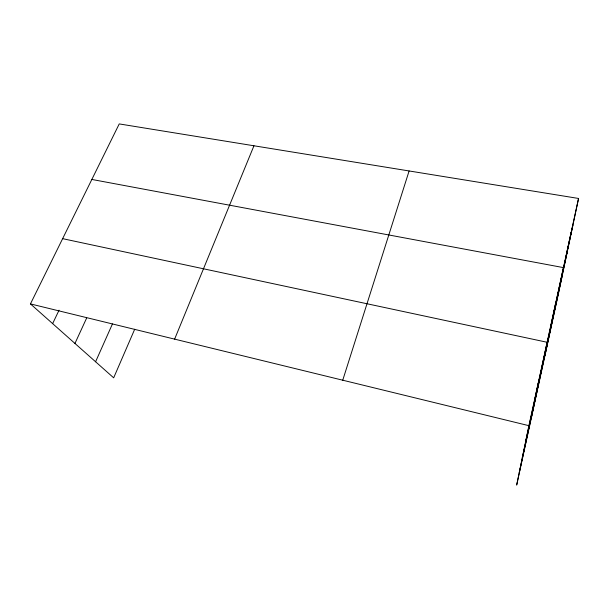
<?xml version="1.0" encoding="UTF-8"?>
<svg xmlns="http://www.w3.org/2000/svg" width="609" height="609" viewBox="0 0 609 609"><rect width="100%" height="100%" fill="white"/><g stroke="black" fill="none" stroke-linecap="round" stroke-linejoin="round"><path stroke-width="0.91" d="M578.55 198.458L528.909 425.683L516.676 485.084L557.524 297.824L578.55 198.458L119.235 123.916L30.45 303.914L113.67 377.824L134.696 329.256M534.375 401.582L538.211 383.107M531.436 417.416L547.133 342.273L62.636 238.659M550.78 326.47L555.446 304.211M544.88 355.801L563.439 267.61L91.845 179.449M565.776 257.774L571.135 232.379M525.552 441.982L572.886 225.231M522.248 458.021L567.23 251.936M519.256 472.561L562.038 276.471M342.745 380.206L409.111 170.962M174.623 339.137L253.953 145.779M95.59 361.761L112.452 323.919M74.953 343.438L86.668 317.997M52.64 323.623L59.043 310.202M30.45 303.914L528.909 425.683"/></g></svg>
